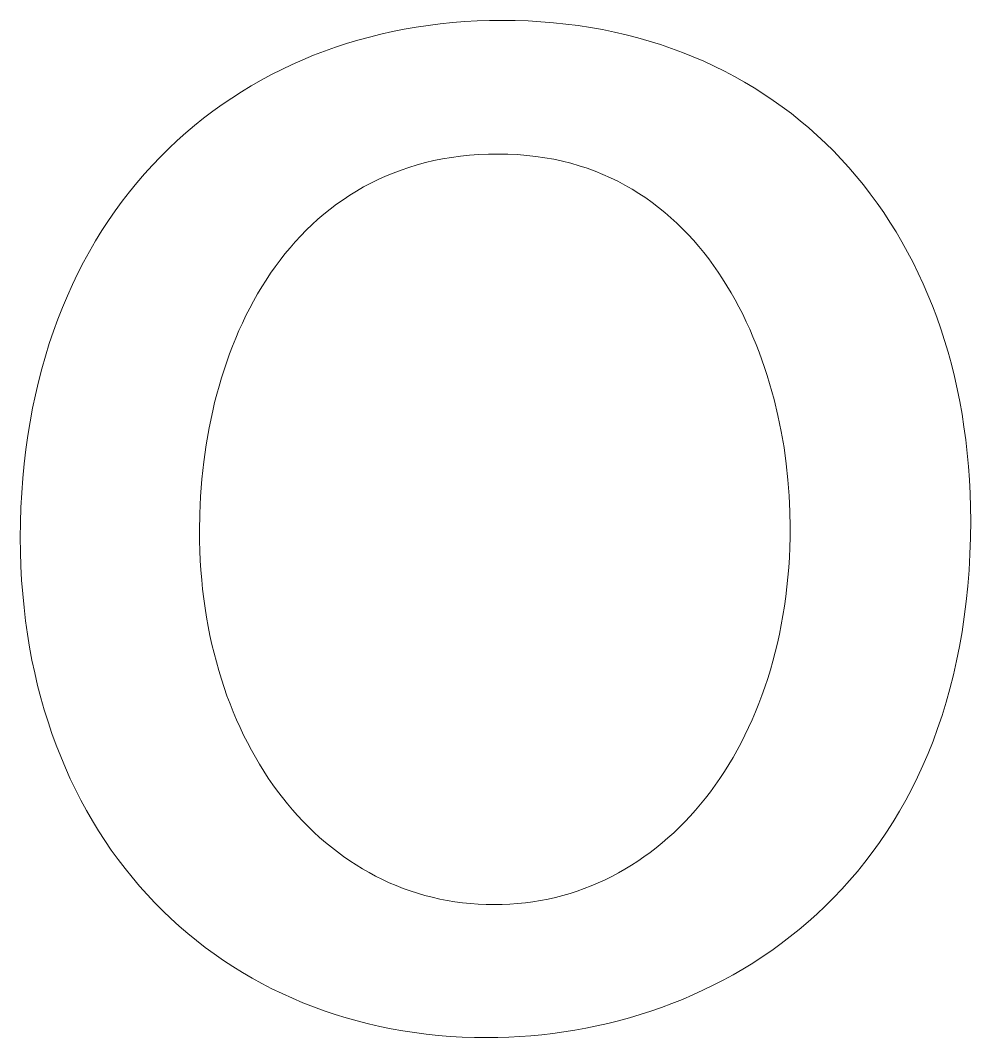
# Model space of a CAD drawing. Header units: millimetres. Extents: x 3269 to 7089, y 1744 to 4413.
# Drawn here: x 6551.03 to 6569.12, y 1807.37 to 1826.73 of the extents above; entities that cross this region are included whole.
import ezdxf

# ---------------------------------------------------------------- set-up
doc = ezdxf.new("R2010")
doc.units = ezdxf.units.MM
doc.header["$MEASUREMENT"] = 0
doc.layers.add('Domyślny', color=7, linetype='Continuous', true_color=0x000000)

msp = doc.modelspace()

# ---------------------------------------------------------------- linework, layer by layer
at = {"layer": 'Domyślny', "color": 18, "lineweight": 15, "true_color": 0x000000}
for p, q in [((6559.024, 1826.666), (6559.256, 1826.69)), ((6559.256, 1826.69), (6559.49, 1826.708)), ((6559.49, 1826.708), (6559.725, 1826.722)), ((6559.725, 1826.722), (6559.963, 1826.73)), ((6559.963, 1826.73), (6560.202, 1826.732)), ((6560.202, 1826.732), (6560.45, 1826.729)), ((6560.45, 1826.729), (6560.695, 1826.721)), ((6560.695, 1826.721), (6560.938, 1826.707)), ((6560.938, 1826.707), (6561.178, 1826.687)), ((6561.178, 1826.687), (6561.416, 1826.662)), ((6557.893, 1826.47), (6558.115, 1826.519)), ((6558.115, 1826.519), (6558.339, 1826.564)), ((6558.339, 1826.564), (6558.566, 1826.603)), ((6558.566, 1826.603), (6558.794, 1826.637)), ((6558.794, 1826.637), (6559.024, 1826.666)), ((6561.416, 1826.662), (6561.65, 1826.632)), ((6561.65, 1826.632), (6561.882, 1826.596)), ((6561.882, 1826.596), (6562.111, 1826.555)), ((6562.111, 1826.555), (6562.338, 1826.509)), ((6562.338, 1826.509), (6562.561, 1826.457)), ((6557.029, 1826.221), (6557.241, 1826.291)), ((6557.241, 1826.291), (6557.456, 1826.356)), ((6557.456, 1826.356), (6557.674, 1826.415)), ((6557.674, 1826.415), (6557.893, 1826.47)), ((6562.561, 1826.457), (6562.782, 1826.4)), ((6562.782, 1826.4), (6562.999, 1826.338)), ((6562.999, 1826.338), (6563.214, 1826.271)), ((6556.611, 1826.067), (6556.819, 1826.147)), ((6556.819, 1826.147), (6557.029, 1826.221)), ((6563.214, 1826.271), (6563.425, 1826.199)), ((6563.425, 1826.199), (6563.633, 1826.122)), ((6563.633, 1826.122), (6563.838, 1826.04)), ((6556.204, 1825.893), (6556.407, 1825.982)), ((6556.407, 1825.982), (6556.611, 1826.067)), ((6563.838, 1826.04), (6564.04, 1825.953)), ((6564.04, 1825.953), (6564.239, 1825.861)), ((6555.809, 1825.699), (6556.005, 1825.798)), ((6556.005, 1825.798), (6556.204, 1825.893)), ((6564.239, 1825.861), (6564.434, 1825.764)), ((6564.434, 1825.764), (6564.626, 1825.663)), ((6555.424, 1825.486), (6555.615, 1825.595)), ((6555.615, 1825.595), (6555.809, 1825.699)), ((6564.626, 1825.663), (6564.815, 1825.557)), ((6564.815, 1825.557), (6565, 1825.446)), ((6555.053, 1825.254), (6555.237, 1825.372)), ((6555.237, 1825.372), (6555.424, 1825.486)), ((6565, 1825.446), (6565.182, 1825.33)), ((6565.182, 1825.33), (6565.36, 1825.21)), ((6554.693, 1825.003), (6554.871, 1825.131)), ((6554.871, 1825.131), (6555.053, 1825.254)), ((6565.36, 1825.21), (6565.534, 1825.086)), ((6554.519, 1824.87), (6554.693, 1825.003)), ((6565.534, 1825.086), (6565.706, 1824.957)), ((6565.706, 1824.957), (6565.873, 1824.823)), ((6554.348, 1824.733), (6554.519, 1824.87)), ((6565.873, 1824.823), (6566.037, 1824.685)), ((6554.016, 1824.444), (6554.18, 1824.591)), ((6554.18, 1824.591), (6554.348, 1824.733)), ((6566.037, 1824.685), (6566.197, 1824.543)), ((6566.197, 1824.543), (6566.353, 1824.397)), ((6553.855, 1824.293), (6554.016, 1824.444)), ((6566.353, 1824.397), (6566.506, 1824.246)), ((6553.698, 1824.137), (6553.855, 1824.293)), ((6559.582, 1824.164), (6559.407, 1824.146)), ((6559.76, 1824.178), (6559.582, 1824.164)), ((6559.941, 1824.186), (6559.76, 1824.178)), ((6560.125, 1824.188), (6559.941, 1824.186)), ((6560.31, 1824.185), (6560.125, 1824.188)), ((6560.492, 1824.177), (6560.31, 1824.185)), ((6560.67, 1824.163), (6560.492, 1824.177)), ((6560.844, 1824.143), (6560.67, 1824.163)), ((6566.506, 1824.246), (6566.654, 1824.091)), ((6553.396, 1823.812), (6553.545, 1823.977)), ((6553.545, 1823.977), (6553.698, 1824.137)), ((6558.583, 1823.981), (6558.428, 1823.934)), ((6558.742, 1824.024), (6558.583, 1823.981)), ((6558.903, 1824.062), (6558.742, 1824.024)), ((6559.068, 1824.095), (6558.903, 1824.062)), ((6559.236, 1824.123), (6559.068, 1824.095)), ((6559.407, 1824.146), (6559.236, 1824.123)), ((6561.015, 1824.118), (6560.844, 1824.143)), ((6561.182, 1824.088), (6561.015, 1824.118)), ((6561.347, 1824.052), (6561.182, 1824.088)), ((6561.507, 1824.012), (6561.347, 1824.052)), ((6561.665, 1823.966), (6561.507, 1824.012)), ((6561.819, 1823.916), (6561.665, 1823.966)), ((6566.654, 1824.091), (6566.799, 1823.932)), ((6553.25, 1823.643), (6553.396, 1823.812)), ((6557.981, 1823.767), (6557.838, 1823.702)), ((6558.127, 1823.827), (6557.981, 1823.767)), ((6558.276, 1823.883), (6558.127, 1823.827)), ((6558.428, 1823.934), (6558.276, 1823.883)), ((6561.969, 1823.861), (6561.819, 1823.916)), ((6562.117, 1823.801), (6561.969, 1823.861)), ((6562.261, 1823.737), (6562.117, 1823.801)), ((6566.799, 1823.932), (6566.94, 1823.769)), ((6566.94, 1823.769), (6567.077, 1823.602)), ((6553.109, 1823.469), (6553.25, 1823.643)), ((6557.699, 1823.634), (6557.563, 1823.561)), ((6557.838, 1823.702), (6557.699, 1823.634)), ((6562.402, 1823.669), (6562.261, 1823.737)), ((6562.539, 1823.596), (6562.402, 1823.669)), ((6562.674, 1823.519), (6562.539, 1823.596)), ((6567.077, 1823.602), (6567.209, 1823.431)), ((6552.971, 1823.291), (6553.109, 1823.469)), ((6557.299, 1823.404), (6557.172, 1823.319)), ((6557.429, 1823.484), (6557.299, 1823.404)), ((6557.563, 1823.561), (6557.429, 1823.484)), ((6562.805, 1823.438), (6562.674, 1823.519)), ((6562.933, 1823.353), (6562.805, 1823.438)), ((6567.209, 1823.431), (6567.338, 1823.256)), ((6552.838, 1823.108), (6552.971, 1823.291)), ((6557.048, 1823.231), (6556.927, 1823.14)), ((6557.172, 1823.319), (6557.048, 1823.231)), ((6563.057, 1823.265), (6562.933, 1823.353)), ((6563.179, 1823.172), (6563.057, 1823.265)), ((6567.338, 1823.256), (6567.463, 1823.076)), ((6552.709, 1822.921), (6552.838, 1823.108)), ((6556.809, 1823.045), (6556.694, 1822.946)), ((6556.927, 1823.14), (6556.809, 1823.045)), ((6563.297, 1823.076), (6563.179, 1823.172)), ((6563.413, 1822.977), (6563.297, 1823.076)), ((6567.463, 1823.076), (6567.583, 1822.894)), ((6552.584, 1822.73), (6552.709, 1822.921)), ((6556.582, 1822.844), (6556.473, 1822.739)), ((6556.694, 1822.946), (6556.582, 1822.844)), ((6563.525, 1822.874), (6563.413, 1822.977)), ((6563.634, 1822.767), (6563.525, 1822.874)), ((6567.583, 1822.894), (6567.699, 1822.707)), ((6552.463, 1822.534), (6552.584, 1822.73)), ((6556.367, 1822.63), (6556.264, 1822.519)), ((6556.473, 1822.739), (6556.367, 1822.63)), ((6563.74, 1822.658), (6563.634, 1822.767)), ((6563.843, 1822.546), (6563.74, 1822.658)), ((6567.699, 1822.707), (6567.811, 1822.516)), ((6552.347, 1822.334), (6552.463, 1822.534)), ((6556.264, 1822.519), (6556.164, 1822.404)), ((6563.943, 1822.43), (6563.843, 1822.546)), ((6564.04, 1822.312), (6563.943, 1822.43)), ((6567.811, 1822.516), (6567.919, 1822.322)), ((6552.235, 1822.13), (6552.347, 1822.334)), ((6556.067, 1822.287), (6555.973, 1822.166)), ((6556.164, 1822.404), (6556.067, 1822.287)), ((6564.134, 1822.191), (6564.04, 1822.312)), ((6567.919, 1822.322), (6568.023, 1822.124)), ((6552.127, 1821.921), (6552.235, 1822.13)), ((6555.882, 1822.043), (6555.794, 1821.918)), ((6555.973, 1822.166), (6555.882, 1822.043)), ((6564.225, 1822.067), (6564.134, 1822.191)), ((6564.313, 1821.941), (6564.225, 1822.067)), ((6568.023, 1822.124), (6568.122, 1821.923)), ((6552.025, 1821.708), (6552.127, 1821.921)), ((6555.794, 1821.918), (6555.709, 1821.789)), ((6564.398, 1821.813), (6564.313, 1821.941)), ((6568.122, 1821.923), (6568.216, 1821.718)), ((6551.926, 1821.491), (6552.025, 1821.708)), ((6555.626, 1821.659), (6555.547, 1821.525)), ((6555.709, 1821.789), (6555.626, 1821.659)), ((6564.48, 1821.682), (6564.398, 1821.813)), ((6564.559, 1821.549), (6564.48, 1821.682)), ((6568.216, 1821.718), (6568.306, 1821.509)), ((6551.833, 1821.269), (6551.926, 1821.491)), ((6555.547, 1821.525), (6555.47, 1821.39)), ((6564.636, 1821.414), (6564.559, 1821.549)), ((6568.306, 1821.509), (6568.392, 1821.297)), ((6551.744, 1821.044), (6551.833, 1821.269)), ((6555.396, 1821.252), (6555.325, 1821.112)), ((6555.47, 1821.39), (6555.396, 1821.252)), ((6564.709, 1821.277), (6564.636, 1821.414)), ((6564.78, 1821.138), (6564.709, 1821.277)), ((6568.392, 1821.297), (6568.473, 1821.081)), ((6555.325, 1821.112), (6555.257, 1820.971)), ((6564.848, 1820.997), (6564.78, 1821.138)), ((6568.473, 1821.081), (6568.55, 1820.863)), ((6551.66, 1820.814), (6551.744, 1821.044)), ((6555.257, 1820.971), (6555.192, 1820.827)), ((6564.913, 1820.855), (6564.848, 1820.997)), ((6568.55, 1820.863), (6568.622, 1820.64)), ((6551.581, 1820.58), (6551.66, 1820.814)), ((6555.129, 1820.681), (6555.07, 1820.534)), ((6555.192, 1820.827), (6555.129, 1820.681)), ((6564.975, 1820.711), (6564.913, 1820.855)), ((6565.035, 1820.566), (6564.975, 1820.711)), ((6551.507, 1820.342), (6551.581, 1820.58)), ((6555.07, 1820.534), (6555.013, 1820.384)), ((6565.091, 1820.42), (6565.035, 1820.566)), ((6568.622, 1820.64), (6568.689, 1820.415)), ((6551.438, 1820.1), (6551.507, 1820.342)), ((6555.013, 1820.384), (6554.959, 1820.234)), ((6565.146, 1820.272), (6565.091, 1820.42)), ((6568.689, 1820.415), (6568.751, 1820.186)), ((6551.375, 1819.854), (6551.438, 1820.1)), ((6554.959, 1820.234), (6554.907, 1820.081)), ((6565.197, 1820.123), (6565.146, 1820.272)), ((6565.246, 1819.973), (6565.197, 1820.123)), ((6568.751, 1820.186), (6568.809, 1819.954)), ((6554.859, 1819.927), (6554.813, 1819.772)), ((6554.907, 1820.081), (6554.859, 1819.927)), ((6565.292, 1819.823), (6565.246, 1819.973)), ((6568.809, 1819.954), (6568.862, 1819.719)), ((6551.316, 1819.604), (6551.375, 1819.854)), ((6554.813, 1819.772), (6554.77, 1819.616)), ((6565.376, 1819.519), (6565.292, 1819.823)), ((6568.862, 1819.719), (6568.91, 1819.481)), ((6551.263, 1819.35), (6551.316, 1819.604)), ((6554.77, 1819.616), (6554.729, 1819.458)), ((6565.449, 1819.214), (6565.376, 1819.519)), ((6551.215, 1819.092), (6551.263, 1819.35)), ((6554.729, 1819.458), (6554.691, 1819.3)), ((6568.91, 1819.481), (6568.954, 1819.239)), ((6554.691, 1819.3), (6554.624, 1818.98)), ((6565.512, 1818.907), (6565.449, 1819.214)), ((6568.954, 1819.239), (6568.992, 1818.995)), ((6551.172, 1818.83), (6551.215, 1819.092)), ((6554.624, 1818.98), (6554.567, 1818.656)), ((6568.992, 1818.995), (6569.025, 1818.748)), ((6551.135, 1818.564), (6551.172, 1818.83)), ((6565.566, 1818.6), (6565.512, 1818.907)), ((6569.025, 1818.748), (6569.054, 1818.498)), ((6551.103, 1818.294), (6551.135, 1818.564)), ((6554.567, 1818.656), (6554.521, 1818.33)), ((6565.609, 1818.294), (6565.566, 1818.6)), ((6569.054, 1818.498), (6569.077, 1818.244)), ((6551.077, 1818.02), (6551.103, 1818.294)), ((6554.521, 1818.33), (6554.485, 1818.002)), ((6565.642, 1817.988), (6565.609, 1818.294)), ((6569.077, 1818.244), (6569.095, 1817.989)), ((6551.057, 1817.743), (6551.077, 1818.02)), ((6554.485, 1818.002), (6554.46, 1817.673)), ((6565.666, 1817.686), (6565.642, 1817.988)), ((6569.095, 1817.989), (6569.108, 1817.73)), ((6551.042, 1817.461), (6551.057, 1817.743)), ((6554.46, 1817.673), (6554.444, 1817.343)), ((6565.68, 1817.386), (6565.666, 1817.686)), ((6569.108, 1817.73), (6569.116, 1817.469)), ((6551.033, 1817.176), (6551.042, 1817.461)), ((6565.684, 1817.09), (6565.68, 1817.386)), ((6569.116, 1817.469), (6569.119, 1817.205)), ((6554.444, 1817.343), (6554.439, 1817.014)), ((6569.119, 1817.205), (6569.115, 1816.887)), ((6551.03, 1816.887), (6551.033, 1817.176)), ((6554.439, 1817.014), (6554.441, 1816.825)), ((6565.682, 1816.895), (6565.684, 1817.09)), ((6551.033, 1816.615), (6551.03, 1816.887)), ((6554.441, 1816.825), (6554.446, 1816.638)), ((6565.677, 1816.702), (6565.682, 1816.895)), ((6569.115, 1816.887), (6569.105, 1816.574)), ((6551.041, 1816.346), (6551.033, 1816.615)), ((6554.446, 1816.638), (6554.455, 1816.452)), ((6565.668, 1816.511), (6565.677, 1816.702)), ((6554.455, 1816.452), (6554.466, 1816.267)), ((6565.656, 1816.322), (6565.668, 1816.511)), ((6569.105, 1816.574), (6569.088, 1816.268)), ((6551.055, 1816.08), (6551.041, 1816.346)), ((6554.466, 1816.267), (6554.482, 1816.085)), ((6565.641, 1816.134), (6565.656, 1816.322)), ((6569.088, 1816.268), (6569.064, 1815.966)), ((6551.075, 1815.818), (6551.055, 1816.08)), ((6554.482, 1816.085), (6554.5, 1815.904)), ((6565.622, 1815.949), (6565.641, 1816.134)), ((6554.5, 1815.904), (6554.521, 1815.724)), ((6565.6, 1815.765), (6565.622, 1815.949)), ((6569.064, 1815.966), (6569.034, 1815.671)), ((6551.1, 1815.559), (6551.075, 1815.818)), ((6554.521, 1815.724), (6554.546, 1815.547)), ((6565.574, 1815.583), (6565.6, 1815.765)), ((6569.034, 1815.671), (6568.998, 1815.381)), ((6551.13, 1815.303), (6551.1, 1815.559)), ((6554.546, 1815.547), (6554.574, 1815.371)), ((6565.545, 1815.404), (6565.574, 1815.583)), ((6551.165, 1815.05), (6551.13, 1815.303)), ((6554.574, 1815.371), (6554.605, 1815.197)), ((6565.513, 1815.226), (6565.545, 1815.404)), ((6568.998, 1815.381), (6568.955, 1815.096)), ((6554.605, 1815.197), (6554.64, 1815.025)), ((6565.478, 1815.051), (6565.513, 1815.226)), ((6568.955, 1815.096), (6568.906, 1814.817)), ((6551.206, 1814.801), (6551.165, 1815.05)), ((6554.64, 1815.025), (6554.677, 1814.856)), ((6565.399, 1814.707), (6565.44, 1814.878)), ((6565.44, 1814.878), (6565.478, 1815.051)), ((6551.252, 1814.556), (6551.206, 1814.801)), ((6554.677, 1814.856), (6554.717, 1814.688)), ((6554.717, 1814.688), (6554.761, 1814.522)), ((6565.354, 1814.538), (6565.399, 1814.707)), ((6568.906, 1814.817), (6568.851, 1814.544)), ((6551.303, 1814.314), (6551.252, 1814.556)), ((6554.761, 1814.522), (6554.807, 1814.358)), ((6565.307, 1814.371), (6565.354, 1814.538)), ((6568.851, 1814.544), (6568.79, 1814.276)), ((6551.359, 1814.075), (6551.303, 1814.314)), ((6554.807, 1814.358), (6554.856, 1814.196)), ((6565.256, 1814.207), (6565.307, 1814.371)), ((6554.856, 1814.196), (6554.908, 1814.037)), ((6565.203, 1814.045), (6565.256, 1814.207)), ((6568.79, 1814.276), (6568.724, 1814.013)), ((6551.42, 1813.84), (6551.359, 1814.075)), ((6554.908, 1814.037), (6554.963, 1813.88)), ((6565.147, 1813.886), (6565.203, 1814.045)), ((6568.724, 1814.013), (6568.651, 1813.756)), ((6551.486, 1813.609), (6551.42, 1813.84)), ((6554.963, 1813.88), (6555.021, 1813.725)), ((6555.021, 1813.725), (6555.082, 1813.572)), ((6565.025, 1813.574), (6565.087, 1813.729)), ((6565.087, 1813.729), (6565.147, 1813.886)), ((6568.651, 1813.756), (6568.574, 1813.504)), ((6551.557, 1813.381), (6551.486, 1813.609)), ((6555.082, 1813.572), (6555.145, 1813.422)), ((6564.961, 1813.423), (6565.025, 1813.574)), ((6568.574, 1813.504), (6568.49, 1813.258)), ((6551.632, 1813.157), (6551.557, 1813.381)), ((6555.145, 1813.422), (6555.212, 1813.274)), ((6564.893, 1813.273), (6564.961, 1813.423)), ((6551.713, 1812.937), (6551.632, 1813.157)), ((6555.212, 1813.274), (6555.281, 1813.129)), ((6555.281, 1813.129), (6555.352, 1812.986)), ((6564.75, 1812.983), (6564.823, 1813.127)), ((6564.823, 1813.127), (6564.893, 1813.273)), ((6568.49, 1813.258), (6568.402, 1813.017)), ((6551.798, 1812.72), (6551.713, 1812.937)), ((6555.352, 1812.986), (6555.427, 1812.846)), ((6564.674, 1812.841), (6564.75, 1812.983)), ((6568.402, 1813.017), (6568.308, 1812.781)), ((6555.427, 1812.846), (6555.504, 1812.709)), ((6564.596, 1812.703), (6564.674, 1812.841)), ((6568.308, 1812.781), (6568.209, 1812.551)), ((6551.887, 1812.507), (6551.798, 1812.72)), ((6555.504, 1812.709), (6555.583, 1812.574)), ((6555.583, 1812.574), (6555.665, 1812.442)), ((6564.432, 1812.434), (6564.515, 1812.567)), ((6564.515, 1812.567), (6564.596, 1812.703)), ((6568.209, 1812.551), (6568.105, 1812.326)), ((6551.981, 1812.298), (6551.887, 1812.507)), ((6555.665, 1812.442), (6555.75, 1812.312)), ((6564.346, 1812.304), (6564.432, 1812.434)), ((6552.08, 1812.093), (6551.981, 1812.298)), ((6555.75, 1812.312), (6555.837, 1812.186)), ((6555.837, 1812.186), (6555.926, 1812.062)), ((6564.167, 1812.053), (6564.257, 1812.177)), ((6564.257, 1812.177), (6564.346, 1812.304)), ((6568.105, 1812.326), (6567.996, 1812.106)), ((6552.183, 1811.891), (6552.08, 1812.093)), ((6555.926, 1812.062), (6556.018, 1811.942)), ((6564.074, 1811.932), (6564.167, 1812.053)), ((6567.996, 1812.106), (6567.882, 1811.892)), ((6552.291, 1811.694), (6552.183, 1811.891)), ((6556.018, 1811.942), (6556.113, 1811.824)), ((6556.113, 1811.824), (6556.209, 1811.709)), ((6563.88, 1811.699), (6563.978, 1811.814)), ((6563.978, 1811.814), (6564.074, 1811.932)), ((6567.882, 1811.892), (6567.764, 1811.682)), ((6552.402, 1811.5), (6552.291, 1811.694)), ((6556.209, 1811.709), (6556.308, 1811.597)), ((6556.308, 1811.597), (6556.41, 1811.489)), ((6563.678, 1811.479), (6563.78, 1811.587)), ((6563.78, 1811.587), (6563.88, 1811.699)), ((6567.764, 1811.682), (6567.641, 1811.478)), ((6552.518, 1811.31), (6552.402, 1811.5)), ((6556.41, 1811.489), (6556.513, 1811.383)), ((6556.513, 1811.383), (6556.619, 1811.281)), ((6563.573, 1811.373), (6563.678, 1811.479)), ((6567.641, 1811.478), (6567.514, 1811.28)), ((6552.638, 1811.125), (6552.518, 1811.31)), ((6556.619, 1811.281), (6556.727, 1811.182)), ((6556.727, 1811.182), (6556.837, 1811.086)), ((6563.357, 1811.172), (6563.466, 1811.271)), ((6563.466, 1811.271), (6563.573, 1811.373)), ((6567.514, 1811.28), (6567.382, 1811.086)), ((6552.762, 1810.943), (6552.638, 1811.125)), ((6556.837, 1811.086), (6556.95, 1810.994)), ((6556.95, 1810.994), (6557.064, 1810.905)), ((6563.133, 1810.985), (6563.246, 1811.077)), ((6563.246, 1811.077), (6563.357, 1811.172)), ((6567.382, 1811.086), (6567.246, 1810.898)), ((6552.891, 1810.765), (6552.762, 1810.943)), ((6557.064, 1810.905), (6557.181, 1810.82)), ((6557.181, 1810.82), (6557.299, 1810.738)), ((6562.782, 1810.73), (6562.901, 1810.811)), ((6562.901, 1810.811), (6563.018, 1810.896)), ((6563.018, 1810.896), (6563.133, 1810.985)), ((6567.246, 1810.898), (6567.106, 1810.714)), ((6553.023, 1810.592), (6552.891, 1810.765)), ((6557.299, 1810.738), (6557.42, 1810.659)), ((6557.42, 1810.659), (6557.542, 1810.584)), ((6562.538, 1810.577), (6562.661, 1810.652)), ((6562.661, 1810.652), (6562.782, 1810.73)), ((6567.106, 1810.714), (6566.963, 1810.536)), ((6553.159, 1810.423), (6553.023, 1810.592)), ((6553.299, 1810.257), (6553.159, 1810.423)), ((6557.542, 1810.584), (6557.667, 1810.513)), ((6557.667, 1810.513), (6557.793, 1810.445)), ((6557.793, 1810.445), (6557.922, 1810.381)), ((6562.159, 1810.376), (6562.287, 1810.439)), ((6562.287, 1810.439), (6562.414, 1810.506)), ((6562.414, 1810.506), (6562.538, 1810.577)), ((6566.963, 1810.536), (6566.815, 1810.363)), ((6553.443, 1810.096), (6553.299, 1810.257)), ((6557.922, 1810.381), (6558.052, 1810.321)), ((6558.052, 1810.321), (6558.184, 1810.265)), ((6558.184, 1810.265), (6558.317, 1810.213)), ((6558.317, 1810.213), (6558.453, 1810.164)), ((6561.764, 1810.209), (6561.897, 1810.261)), ((6561.897, 1810.261), (6562.029, 1810.316)), ((6562.029, 1810.316), (6562.159, 1810.376)), ((6566.815, 1810.363), (6566.664, 1810.195)), ((6553.59, 1809.94), (6553.443, 1810.096)), ((6558.453, 1810.164), (6558.59, 1810.12)), ((6558.59, 1810.12), (6558.729, 1810.079)), ((6558.729, 1810.079), (6558.869, 1810.043)), ((6558.869, 1810.043), (6559.012, 1810.01)), ((6561.074, 1810.009), (6561.215, 1810.041)), ((6561.215, 1810.041), (6561.355, 1810.077)), ((6561.355, 1810.077), (6561.493, 1810.117)), ((6561.493, 1810.117), (6561.629, 1810.161)), ((6561.629, 1810.161), (6561.764, 1810.209)), ((6566.509, 1810.032), (6566.35, 1809.875)), ((6566.664, 1810.195), (6566.509, 1810.032)), ((6553.741, 1809.787), (6553.59, 1809.94)), ((6559.012, 1810.01), (6559.155, 1809.982)), ((6559.155, 1809.982), (6559.301, 1809.958)), ((6559.301, 1809.958), (6559.447, 1809.939)), ((6559.447, 1809.939), (6559.596, 1809.923)), ((6559.596, 1809.923), (6559.745, 1809.912)), ((6559.745, 1809.912), (6559.897, 1809.905)), ((6559.897, 1809.905), (6560.049, 1809.903)), ((6560.049, 1809.903), (6560.199, 1809.905)), ((6560.199, 1809.905), (6560.348, 1809.912)), ((6560.348, 1809.912), (6560.496, 1809.923)), ((6560.496, 1809.923), (6560.643, 1809.938)), ((6560.643, 1809.938), (6560.788, 1809.957)), ((6560.788, 1809.957), (6560.932, 1809.981)), ((6560.932, 1809.981), (6561.074, 1810.009)), ((6566.35, 1809.875), (6566.188, 1809.722)), ((6553.896, 1809.639), (6553.741, 1809.787)), ((6554.055, 1809.495), (6553.896, 1809.639)), ((6566.188, 1809.722), (6566.023, 1809.574)), ((6554.216, 1809.356), (6554.055, 1809.495)), ((6566.023, 1809.574), (6565.855, 1809.431)), ((6554.382, 1809.221), (6554.216, 1809.356)), ((6565.684, 1809.294), (6565.509, 1809.161)), ((6565.855, 1809.431), (6565.684, 1809.294)), ((6554.55, 1809.09), (6554.382, 1809.221)), ((6554.722, 1808.964), (6554.55, 1809.09)), ((6565.509, 1809.161), (6565.332, 1809.033)), ((6554.897, 1808.843), (6554.722, 1808.964)), ((6565.152, 1808.91), (6564.97, 1808.792)), ((6565.332, 1809.033), (6565.152, 1808.91)), ((6555.076, 1808.726), (6554.897, 1808.843)), ((6555.257, 1808.613), (6555.076, 1808.726)), ((6564.785, 1808.678), (6564.598, 1808.57)), ((6564.97, 1808.792), (6564.785, 1808.678)), ((6555.442, 1808.506), (6555.257, 1808.613)), ((6555.629, 1808.403), (6555.442, 1808.506)), ((6564.598, 1808.57), (6564.409, 1808.467)), ((6555.819, 1808.304), (6555.629, 1808.403)), ((6556.013, 1808.21), (6555.819, 1808.304)), ((6564.217, 1808.368), (6564.024, 1808.274)), ((6564.409, 1808.467), (6564.217, 1808.368)), ((6556.209, 1808.122), (6556.013, 1808.21)), ((6556.407, 1808.037), (6556.209, 1808.122)), ((6563.631, 1808.1), (6563.432, 1808.021)), ((6563.828, 1808.185), (6563.631, 1808.1)), ((6564.024, 1808.274), (6563.828, 1808.185)), ((6556.609, 1807.958), (6556.407, 1808.037)), ((6556.813, 1807.884), (6556.609, 1807.958)), ((6563.232, 1807.946), (6563.03, 1807.875)), ((6563.432, 1808.021), (6563.232, 1807.946)), ((6557.02, 1807.814), (6556.813, 1807.884)), ((6557.229, 1807.749), (6557.02, 1807.814)), ((6557.44, 1807.69), (6557.229, 1807.749)), ((6562.622, 1807.749), (6562.417, 1807.693)), ((6562.827, 1807.81), (6562.622, 1807.749)), ((6563.03, 1807.875), (6562.827, 1807.81)), ((6557.654, 1807.635), (6557.44, 1807.69)), ((6557.87, 1807.586), (6557.654, 1807.635)), ((6558.089, 1807.541), (6557.87, 1807.586)), ((6558.309, 1807.502), (6558.089, 1807.541)), ((6561.587, 1807.514), (6561.378, 1807.48)), ((6561.795, 1807.551), (6561.587, 1807.514)), ((6562.003, 1807.594), (6561.795, 1807.551)), ((6562.211, 1807.641), (6562.003, 1807.594)), ((6562.417, 1807.693), (6562.211, 1807.641)), ((6558.532, 1807.467), (6558.309, 1807.502)), ((6558.757, 1807.438), (6558.532, 1807.467)), ((6558.983, 1807.414), (6558.757, 1807.438)), ((6559.212, 1807.396), (6558.983, 1807.414)), ((6559.443, 1807.382), (6559.212, 1807.396)), ((6559.675, 1807.374), (6559.443, 1807.382)), ((6559.909, 1807.372), (6559.675, 1807.374)), ((6560.119, 1807.374), (6559.909, 1807.372)), ((6560.328, 1807.381), (6560.119, 1807.374)), ((6560.538, 1807.392), (6560.328, 1807.381)), ((6560.748, 1807.407), (6560.538, 1807.392)), ((6560.958, 1807.427), (6560.748, 1807.407)), ((6561.168, 1807.451), (6560.958, 1807.427)), ((6561.378, 1807.48), (6561.168, 1807.451))]:
    msp.add_line(p, q, dxfattribs=at)

doc.saveas('drawing.dxf')
